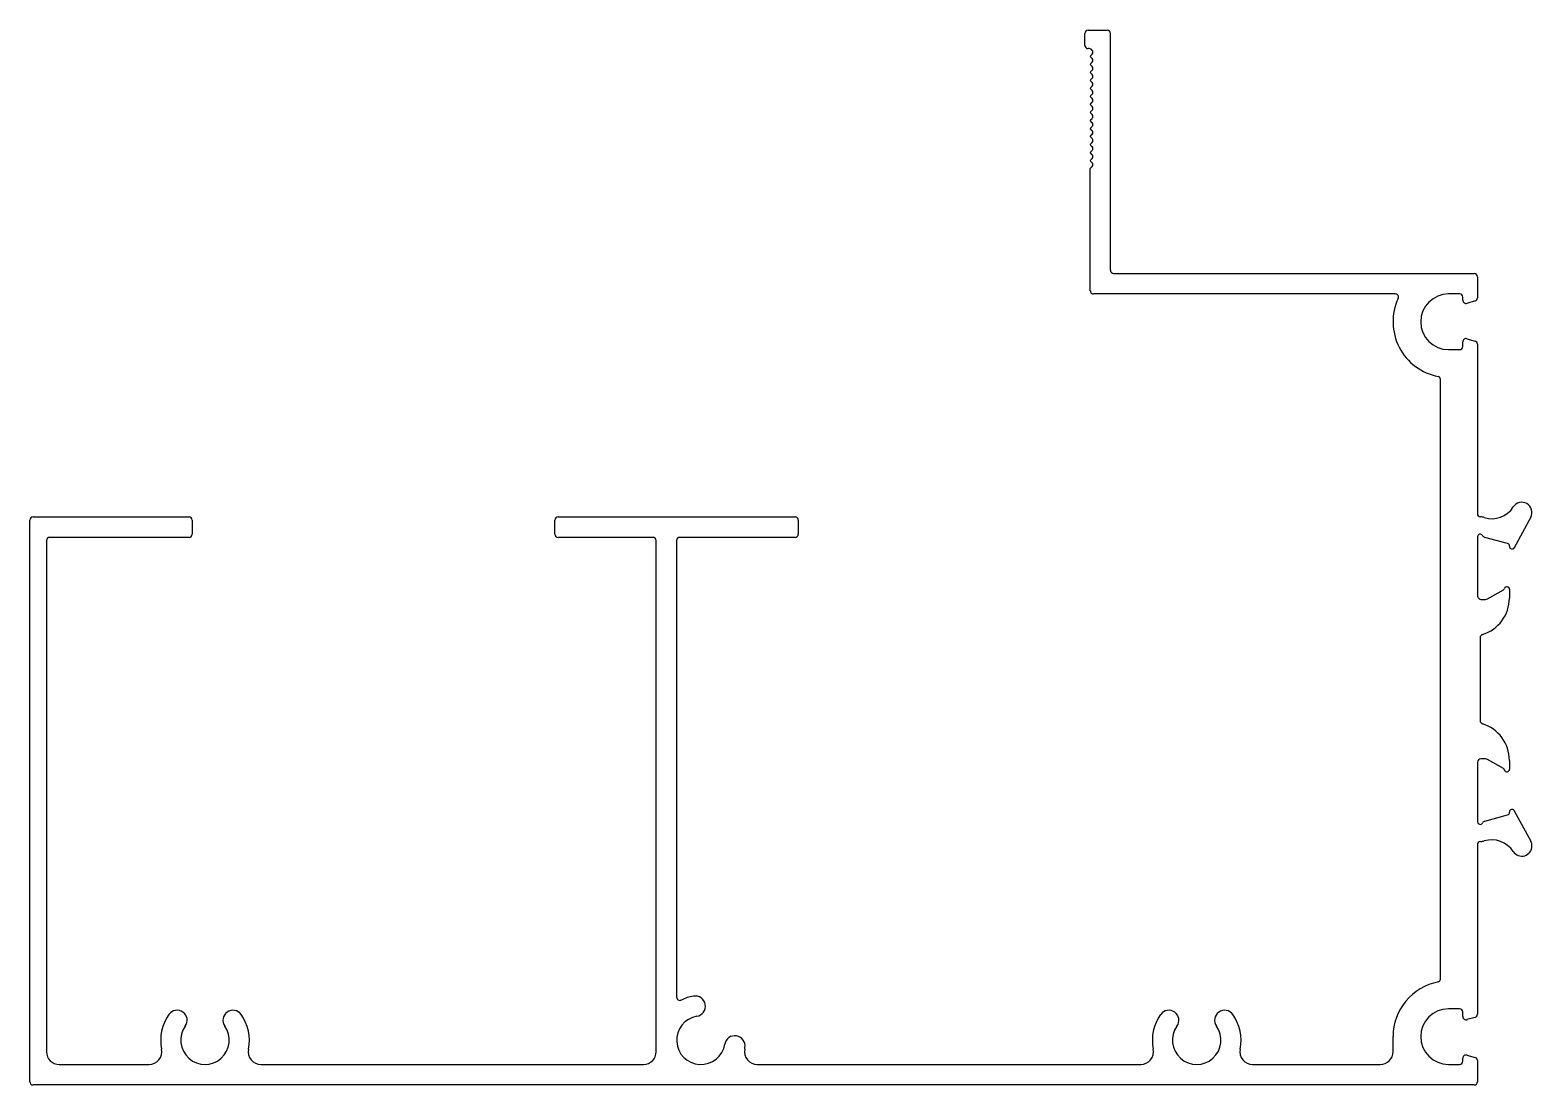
# Model space of a CAD drawing. Extents: x -65 to 52, y 3 to 85.
import ezdxf

# ---------------------------------------------------------------- set-up
doc = ezdxf.new("R2010")
doc.units = 0
doc.layers.add('DIM1', color=1, linetype='CONTINUOUS')

msp = doc.modelspace()

# ---------------------------------------------------------------- linework, layer by layer
at = {"layer": 'DIM1', "color": 7}
for p, q in [((17.39, 84.11), (17.39, 85.05)), ((17.65, 85.31), (19.14, 85.31)), ((19.39, 85.05), (19.39, 66.51)), ((17.74, 83.86), (17.65, 83.86)), ((17.97, 83.71), (17.88, 83.8)), ((17.84, 83.29), (17.97, 83.42)), ((17.97, 83.08), (17.84, 83.22)), ((17.84, 82.66), (17.97, 82.79)), ((17.97, 82.45), (17.84, 82.59)), ((17.84, 82.03), (17.97, 82.17)), ((17.97, 81.83), (17.84, 81.96)), ((17.84, 81.41), (17.97, 81.54)), ((17.97, 81.2), (17.84, 81.33)), ((17.84, 80.78), (17.97, 80.91)), ((17.97, 80.57), (17.84, 80.71)), ((17.84, 80.15), (17.97, 80.28)), ((17.97, 79.94), (17.84, 80.08)), ((17.84, 79.52), (17.97, 79.66)), ((17.97, 79.32), (17.84, 79.45)), ((17.84, 78.9), (17.97, 79.03)), ((17.97, 78.69), (17.84, 78.82)), ((17.84, 78.27), (17.97, 78.4)), ((17.97, 78.06), (17.84, 78.2)), ((17.84, 77.64), (17.97, 77.77)), ((17.97, 77.43), (17.84, 77.57)), ((17.84, 77.01), (17.97, 77.15)), ((17.97, 76.81), (17.84, 76.94)), ((17.84, 76.38), (17.97, 76.52)), ((17.97, 76.18), (17.84, 76.31)), ((17.84, 75.76), (17.97, 75.89)), ((17.97, 75.55), (17.84, 75.69)), ((17.84, 75.13), (17.97, 75.26)), ((17.82, 66.01), (17.82, 74.47)), ((17.97, 74.92), (17.84, 75.06)), ((17.84, 74.5), (17.97, 74.64)), ((17.82, 64.91), (17.82, 66.01)), ((19.65, 66.26), (28.48, 66.26)), ((28.48, 66.26), (47.87, 66.26)), ((48.12, 66.01), (48.12, 64.35)), ((41.7, 64.66), (18.08, 64.66)), ((46.73, 64.66), (45.87, 64.66)), ((46.98, 64.17), (46.98, 64.41)), ((47.94, 64.11), (47.31, 63.92)), ((47.31, 61.15), (47.94, 60.97)), ((45.87, 60.3), (46.73, 60.3)), ((46.98, 60.55), (46.98, 60.91)), ((48.12, 60.73), (48.12, 47.46)), ((45.23, 11.04), (45.23, 57.97)), ((-64.93, 47.21), (-52.73, 47.21)), ((-23.84, 47.21), (-5.29, 47.21)), ((52.3, 47.18), (51.01, 44.8)), ((-65.18, 3.01), (-65.18, 46.96)), ((-52.48, 46.96), (-52.48, 45.86)), ((-24.09, 45.86), (-24.09, 46.96)), ((-5.04, 46.96), (-5.04, 45.86)), ((-63.89, 45.36), (-63.89, 5.36)), ((-52.73, 45.61), (-63.64, 45.61)), ((-16.41, 45.61), (-23.84, 45.61)), ((-16.16, 5.36), (-16.16, 45.36)), ((-14.56, 45.36), (-14.56, 9.63)), ((-5.29, 45.61), (-14.31, 45.61)), ((48.14, 45.66), (48.14, 41.07)), ((50.49, 45.12), (48.7, 45.61)), ((48.92, 40.79), (50.16, 41.51)), ((50.64, 41.55), (50.64, 40.86)), ((48.44, 40.75), (48.77, 40.75)), ((48.34, 37.76), (48.34, 31.26)), ((48.77, 28.27), (48.39, 28.27)), ((50.16, 27.51), (48.92, 28.22)), ((48.14, 28.02), (48.14, 23.35)), ((50.64, 28.16), (50.64, 27.47)), ((48.7, 23.41), (50.49, 23.9)), ((51.01, 24.22), (52.3, 21.84)), ((48.12, 21.56), (48.12, 8.29)), ((46.73, 8.72), (45.87, 8.72)), ((46.98, 8.11), (46.98, 8.47)), ((47.94, 8.05), (47.31, 7.87)), ((41.52, 5.36), (41.52, 6.54)), ((46.98, 4.61), (46.98, 4.85)), ((47.31, 5.09), (47.94, 4.91)), ((-62.89, 4.36), (-55.86, 4.36)), ((-47.1, 4.36), (-17.16, 4.36)), ((-8.25, 4.36), (21.77, 4.36)), ((30.53, 4.36), (40.52, 4.36)), ((45.87, 4.36), (46.73, 4.36)), ((48.12, 4.67), (48.12, 3.01)), ((47.87, 2.76), (-64.93, 2.76))]:
    msp.add_line(p, q, dxfattribs=at)
for centre, radius, start, end in [((17.65, 85.05), 0.254, 90, 180), ((19.14, 85.05), 0.254, 360, 90), ((17.65, 84.11), 0.254, 180, 270), ((17.74, 83.66), 0.203, 45, 90), ((17.83, 83.57), 0.203, 315, 45), ((17.87, 83.25), 0.0508, 135, 225), ((17.87, 82.62), 0.0508, 135, 225), ((17.83, 82.94), 0.203, 315, 45), ((17.83, 82.31), 0.203, 315, 45), ((17.87, 82), 0.0508, 135, 225), ((17.87, 81.37), 0.0508, 135, 225), ((17.83, 81.68), 0.203, 315, 45), ((17.83, 81.06), 0.203, 315, 45), ((17.87, 80.74), 0.0508, 135, 225), ((17.87, 80.11), 0.0508, 135, 225), ((17.83, 80.43), 0.203, 315, 45), ((17.87, 79.49), 0.0508, 135, 225), ((17.87, 78.86), 0.0508, 135, 225), ((17.83, 79.8), 0.203, 315, 45), ((17.83, 79.17), 0.203, 315, 45), ((17.87, 78.23), 0.0508, 135, 225), ((17.87, 77.6), 0.0508, 135, 225), ((17.83, 78.55), 0.203, 315, 45), ((17.83, 77.92), 0.203, 315, 45), ((17.87, 76.98), 0.0508, 135, 225), ((17.83, 77.29), 0.203, 315, 45), ((17.83, 76.66), 0.203, 315, 45), ((17.87, 76.35), 0.0508, 135, 225), ((17.87, 75.72), 0.0508, 135, 225), ((17.83, 76.04), 0.203, 315, 45), ((17.83, 75.41), 0.203, 315, 45), ((17.87, 75.09), 0.0508, 135, 225), ((17.87, 74.47), 0.0508, 135, 180), ((17.83, 74.78), 0.203, 315, 45), ((19.65, 66.51), 0.254, 180, 270), ((47.87, 66.01), 0.25, 360, 90), ((18.08, 64.91), 0.254, 180, 270), ((45.87, 62.48), 4.35, 155.0678, 259.4755), ((41.7, 64.41), 0.25, 336.3825, 90), ((45.87, 62.48), 2.18, 90, 270), ((46.73, 64.41), 0.25, 360, 90), ((47.24, 64.17), 0.254, 180, 286.1443), ((47.87, 64.35), 0.254, 286.1443, 0), ((47.24, 60.91), 0.254, 73.8557, 180), ((46.73, 60.55), 0.25, 270, 0), ((47.87, 60.73), 0.25, 0, 73.8557), ((44.98, 57.97), 0.249, 0, 67.6777), ((51.6, 47.56), 0.798, 331.5636, 147.1938), ((-64.93, 46.96), 0.25, 90, 180), ((-52.73, 46.96), 0.25, 360, 90), ((-23.84, 46.96), 0.25, 90, 180), ((-5.29, 46.96), 0.25, 360, 90), ((48.37, 47.46), 0.25, 180, 270), ((48.37, 46.21), 0.998, 72.9711, 90), ((49.25, 49.07), 2, 252.9711, 327.1938), ((-52.73, 45.86), 0.25, 270, 0), ((-23.84, 45.86), 0.25, 180, 270), ((-5.29, 45.86), 0.25, 270, 0), ((48.34, 45.66), 0.2, 28.399, 180), ((-63.64, 45.36), 0.25, 90, 180), ((-16.41, 45.36), 0.25, 360, 90), ((-14.31, 45.36), 0.25, 90, 180), ((48.78, 45.9), 0.299, 208.399, 254.6426), ((50.44, 44.93), 0.2, 355.3109, 74.6426), ((50.84, 44.9), 0.2, 175.3109, 331.5636), ((50.06, 41.68), 0.2, 300, 341.4096), ((50.44, 41.55), 0.2, 360, 161.4096), ((47.89, 41.07), 0.25, 358.36, 360), ((48.44, 41.05), 0.299, 178.36, 270), ((47.64, 40.86), 2.99, 286.9962, 359.9999), ((48.77, 41.05), 0.299, 270, 300), ((48.59, 37.76), 0.249, 106.9962, 180), ((48.59, 31.26), 0.249, 180, 253.0038), ((47.64, 28.16), 2.99, 0.0001, 73.0038), ((48.39, 28.02), 0.25, 90, 180), ((48.77, 27.97), 0.299, 60, 90), ((50.06, 27.34), 0.2, 18.5904, 60), ((50.44, 27.47), 0.2, 198.5904, 360), ((50.44, 24.09), 0.2, 285.3574, 4.6891), ((50.84, 24.12), 0.2, 28.4364, 184.6891), ((48.34, 23.35), 0.2, 180, 331.601), ((48.78, 23.12), 0.299, 105.3574, 151.601), ((48.37, 21.56), 0.25, 90, 180), ((48.37, 22.81), 0.998, 270, 287.0289), ((49.25, 19.94), 2, 32.8062, 107.0289), ((51.6, 21.46), 0.798, 212.8062, 0), ((51.6, 21.46), 0.798, 0, 28.4364), ((45.87, 6.54), 4.35, 100.5245, 180), ((44.98, 11.04), 0.249, 292.3223, 0), ((-14.31, 9.63), 0.25, 180, 296.1039), ((-12.66, 6.26), 3.5, 99.5691, 116.1039), ((-13.11, 8.92), 0.8, 279.5691, 99.5691), ((-51.48, 6.26), 3.47, 144.4669, 191.6155), ((-53.66, 7.82), 0.785, 324.4669, 144.4669), ((-49.29, 7.82), 0.785, 35.5331, 215.5331), ((-51.48, 6.26), 3.47, 348.3845, 35.5331), ((26.15, 6.26), 3.47, 144.4669, 191.6155), ((23.97, 7.82), 0.785, 324.4669, 144.4669), ((28.34, 7.82), 0.785, 35.5331, 215.5331), ((26.15, 6.26), 3.47, 348.3845, 35.5331), ((45.87, 6.54), 2.18, 90, 270), ((46.73, 8.47), 0.25, 360, 90), ((47.87, 8.29), 0.25, 286.1443, 0), ((-51.48, 6.26), 1.9, 144.4669, 35.5331), ((-12.66, 6.26), 1.9, 99.5691, 350.4309), ((26.15, 6.26), 1.9, 144.4669, 35.5331), ((47.24, 8.11), 0.254, 180, 286.1443), ((-10, 5.81), 0.8, 350.4309, 170.4309), ((-62.89, 5.36), 1, 180, 270), ((-55.86, 5.36), 1, 270, 11.6155), ((-47.1, 5.36), 1, 168.3845, 270), ((-17.16, 5.36), 1, 270, 360), ((-8.25, 5.36), 1, 168.463, 270), ((-12.66, 6.26), 3.5, 348.463, 350.4309), ((21.77, 5.36), 1, 270, 11.6155), ((30.53, 5.36), 1, 168.3845, 270), ((40.52, 5.36), 1, 270, 0), ((47.24, 4.85), 0.254, 73.8557, 180), ((47.87, 4.67), 0.254, 360, 73.8557), ((46.73, 4.61), 0.25, 270, 0), ((-64.93, 3.01), 0.25, 180, 270), ((47.87, 3.01), 0.25, 270, 0)]:
    msp.add_arc(centre, radius, start, end, dxfattribs=at)

doc.saveas('drawing.dxf')
